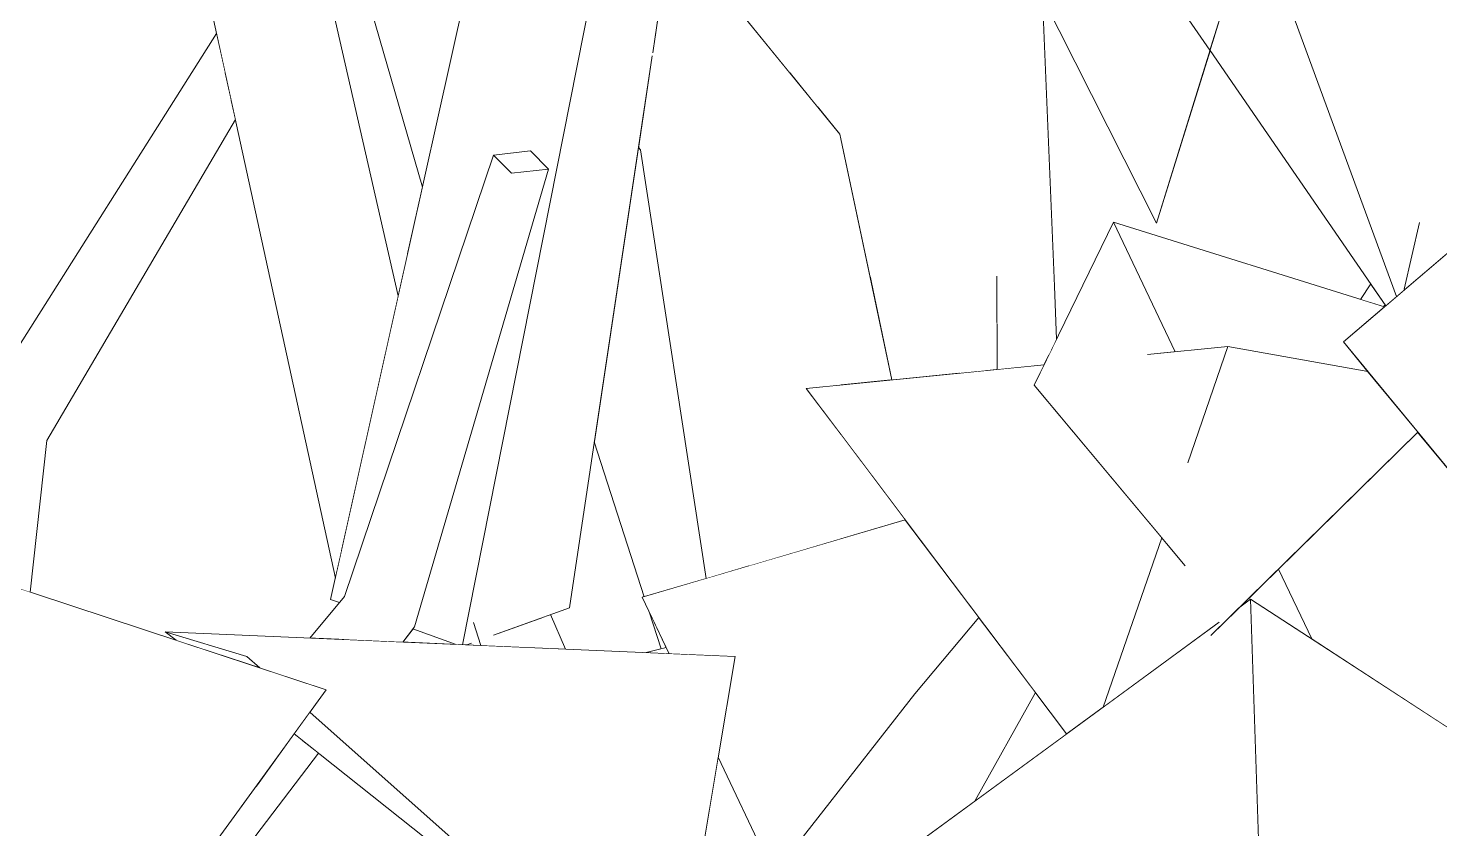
# Model space of a CAD drawing. Header units: millimetres. Extents: x -9413 to 8527, y -300 to 11224.
# Drawn here: x -6467 to -5739, y 2489 to 2902 of the extents above; entities that cross this region are included whole.
import ezdxf

# ---------------------------------------------------------------- set-up
doc = ezdxf.new("R2010")
doc.units = ezdxf.units.MM
doc.header["$MEASUREMENT"] = 0
doc.linetypes.add('Wipeout_Contour', pattern=[1000, 0, -1000])
doc.layers.add('Interior - Furniture', color=7, linetype='Continuous')
doc.layers.add('Interior - Furniture _Pen_No__4', color=7, linetype='Continuous', lineweight=20, true_color=0x029e21)

# ---------------------------------------------------------------- blocks, each defined once
blk = doc.blocks.new('Section Elem_40_6')
at = {"color": 254, "linetype": 'Wipeout_Contour', "lineweight": 0, "ltscale": 45851.87246}
blk.add_wipeout([(-5885.22, 2801.29), (-5857.52, 2890.31), (-5857.6, 2890.43), (-5851.78, 2908.78), (-5764.36, 3189.75), (-5764.42, 3189.82), (-5810.4, 3043.84)], dxfattribs=at).dxf.layer = 'Interior - Furniture'
at = {"color": 254, "linetype": 'Wipeout_Contour', "lineweight": 0, "ltscale": 27110.759928}
blk.add_wipeout([(-6076.23, 3091.06), (-6101.65, 2912.25), (-6074.4, 2878.86), (-6065.22, 3096.51)], dxfattribs=at).dxf.layer = 'Interior - Furniture'
at = {"color": 254, "linetype": 'Wipeout_Contour', "lineweight": 0, "ltscale": 21026.369527}
blk.add_wipeout([(-6499.64, 2694.6), (-6367.29, 2886.06), (-6370.15, 2899.2)], dxfattribs=at).dxf.layer = 'Interior - Furniture'
at = {"color": 254, "linetype": 'Wipeout_Contour', "lineweight": 0, "ltscale": 25551.219673}
blk.add_wipeout([(-5757.46, 2767.25), (-5757.28, 2766.95), (-5743.58, 2778.65), (-5749.61, 2801.58)], dxfattribs=at).dxf.layer = 'Interior - Furniture'
at = {"color": 254, "linetype": 'Wipeout_Contour', "lineweight": 0, "ltscale": 26432.060941}
blk.add_wipeout([(-6033.09, 2773.75), (-6021.85, 2720.42), (-5996.63, 2722.93), (-5986.74, 2773.86)], dxfattribs=at).dxf.layer = 'Interior - Furniture'
at = {"color": 254, "linetype": 'Wipeout_Contour', "lineweight": 0, "ltscale": 25597.76066}
blk.add_wipeout([(-5779.95, 2761.9), (-5768.12, 2758.19), (-5767.31, 2759.25), (-5774.73, 2770.03)], dxfattribs=at).dxf.layer = 'Interior - Furniture'
at = {"color": 254, "linetype": 'Wipeout_Contour', "lineweight": 0, "ltscale": 28002.946955}
blk.add_wipeout([(-6495.38, 2620.39), (-6476.82, 2614.27), (-6457.82, 2689.11), (-6484.61, 2686.9)], dxfattribs=at).dxf.layer = 'Interior - Furniture'
at = {"color": 254, "linetype": 'Wipeout_Contour', "lineweight": 0, "ltscale": 31629.050865}
blk.add_wipeout([(-5822.33, 2622.75), (-5805.19, 2586.69), (-5734.62, 2540.77), (-5691.1, 2621.39), (-5750.44, 2693.4)], dxfattribs=at).dxf.layer = 'Interior - Furniture'
at = {"color": 254, "linetype": 'Wipeout_Contour', "lineweight": 0, "ltscale": 27277.799267}
blk.add_wipeout([(-6322.07, 2587.17), (-6305.76, 2586.46), (-6292.2, 2601.15), (-6304.2, 2608.56)], dxfattribs=at).dxf.layer = 'Interior - Furniture'
at = {"color": 254, "linetype": 'Wipeout_Contour', "lineweight": 0, "ltscale": 20464.053774}
blk.add_wipeout([(-6330.23, 2537.72), (-6351.6, 2508.27), (-6325.94, 2534.32)], dxfattribs=at).dxf.layer = 'Interior - Furniture'
at = {"color": 254, "linetype": 'Wipeout_Contour', "lineweight": 0, "ltscale": 27001.681447}
blk.add_wipeout([(-6074.4, 2878.86), (-6060.04, 2861.27), (-6002.98, 3127.29), (-6065.22, 3096.51)], dxfattribs=at).dxf.layer = 'Interior - Furniture'
at = {"color": 254, "linetype": 'Wipeout_Contour', "lineweight": 0, "ltscale": 20496.536835}
blk.add_wipeout([(-6304.2, 2608.56), (-6218.02, 2827.04), (-6227.38, 2836.38)], dxfattribs=at).dxf.layer = 'Interior - Furniture'
at = {"color": 254, "linetype": 'Wipeout_Contour', "lineweight": 0, "ltscale": 19761.64436}
blk.add_wipeout([(-5986.74, 2773.86), (-5996.63, 2722.93), (-5986.86, 2723.89)], dxfattribs=at).dxf.layer = 'Interior - Furniture'
at = {"color": 254, "linetype": 'Wipeout_Contour', "lineweight": 0, "ltscale": 25572.941497}
blk.add_wipeout([(-5768.12, 2758.19), (-5767.69, 2758.05), (-5766.93, 2758.7), (-5767.31, 2759.25)], dxfattribs=at).dxf.layer = 'Interior - Furniture'
at = {"color": 254, "linetype": 'Wipeout_Contour', "lineweight": 0, "ltscale": 20953.371567}
blk.add_wipeout([(-6457.82, 2689.11), (-6476.82, 2614.27), (-6466.45, 2610.85)], dxfattribs=at).dxf.layer = 'Interior - Furniture'
at = {"color": 254, "linetype": 'Wipeout_Contour', "lineweight": 0, "ltscale": 25529.479063}
blk.add_wipeout([(-5842.33, 2603.09), (-5836.71, 2607.2), (-5805.19, 2586.69), (-5822.33, 2622.75)], dxfattribs=at).dxf.layer = 'Interior - Furniture'
at = {"color": 254, "linetype": 'Wipeout_Contour', "lineweight": 0, "ltscale": 20438.126158}
blk.add_wipeout([(-6305.76, 2586.46), (-6304.53, 2586.41), (-6292.2, 2601.15)], dxfattribs=at).dxf.layer = 'Interior - Furniture'
at = {"color": 254, "linetype": 'Wipeout_Contour', "lineweight": 0, "ltscale": 34164.421796}
blk.add_wipeout([(-6433.08, 2395.98), (-6419.14, 2394.12), (-6317.66, 2527.75), (-6325.94, 2534.32), (-6351.6, 2508.27)], dxfattribs=at).dxf.layer = 'Interior - Furniture'
at = {"color": 254, "linetype": 'Wipeout_Contour', "lineweight": 0, "ltscale": 28033.009889}
blk.add_wipeout([(-6499.64, 2694.6), (-6484.61, 2686.9), (-6365.85, 2879.46), (-6367.29, 2886.06)], dxfattribs=at).dxf.layer = 'Interior - Furniture'
at = {"color": 254, "linetype": 'Wipeout_Contour', "lineweight": 0, "ltscale": 26321.345066}
blk.add_wipeout([(-5986.74, 2773.86), (-5986.86, 2723.89), (-5973.34, 2725.23), (-5968.12, 2771.92)], dxfattribs=at).dxf.layer = 'Interior - Furniture'
at = {"color": 254, "linetype": 'Wipeout_Contour', "lineweight": 0, "ltscale": 50156.791921}
blk.add_wipeout([(-5638.29, 2478.09), (-5836.71, 2607.2), (-5832.17, 2467.91), (-5827.41, 2468.47), (-5801.11, 2428.16), (-5744.79, 2377.73), (-5766.56, 2375.17), (-5744.18, 2340.86)], dxfattribs=at).dxf.layer = 'Interior - Furniture'
at = {"color": 254, "linetype": 'Wipeout_Contour', "lineweight": 0, "ltscale": 27193.768877}
blk.add_wipeout([(-6304.53, 2586.41), (-6275.85, 2585.16), (-6268.12, 2593), (-6292.2, 2601.15)], dxfattribs=at).dxf.layer = 'Interior - Furniture'
at = {"color": 254, "linetype": 'Wipeout_Contour', "lineweight": 0, "ltscale": 87174.395336}
blk.add_wipeout([(-6060.04, 2861.27), (-6048.58, 2847.22), (-6033.09, 2773.75), (-5986.74, 2773.86), (-5987.12, 3003.45), (-5992.3, 3013.73), (-5994.5, 3006.55), (-6017.07, 3011.94), (-6000.04, 3029.08), (-6007.48, 3043.84), (-5987.21, 3057.45), (-5987.34, 3135.02), (-6002.98, 3127.29)], dxfattribs=at).dxf.layer = 'Interior - Furniture'
at = {"color": 254, "linetype": 'Wipeout_Contour', "lineweight": 0, "ltscale": 20984.695666}
blk.add_wipeout([(-6484.61, 2686.9), (-6362.73, 2865.16), (-6365.85, 2879.46)], dxfattribs=at).dxf.layer = 'Interior - Furniture'
at = {"color": 254, "linetype": 'Wipeout_Contour', "lineweight": 0, "ltscale": 20461.22479}
blk.add_wipeout([(-6218.02, 2827.04), (-6304.2, 2608.56), (-6292.2, 2601.15)], dxfattribs=at).dxf.layer = 'Interior - Furniture'
at = {"color": 254, "linetype": 'Wipeout_Contour', "lineweight": 0, "ltscale": 32771.137324}
blk.add_wipeout([(-5937.9, 2768.79), (-5967.55, 2771.87), (-5967.41, 2725.82), (-5943.29, 2728.21), (-5940.97, 2732.98)], dxfattribs=at).dxf.layer = 'Interior - Furniture'
at = {"color": 254, "linetype": 'Wipeout_Contour', "lineweight": 0, "ltscale": 20356.09383}
blk.add_wipeout([(-6268.12, 2593), (-6275.85, 2585.16), (-6274.13, 2585.08)], dxfattribs=at).dxf.layer = 'Interior - Furniture'
at = {"color": 254, "linetype": 'Wipeout_Contour', "lineweight": 0, "ltscale": 19968.515705}
blk.add_wipeout([(-5972.63, 2974.7), (-5987.12, 3003.45), (-5986.74, 2773.86)], dxfattribs=at).dxf.layer = 'Interior - Furniture'
at = {"color": 254, "linetype": 'Wipeout_Contour', "lineweight": 0, "ltscale": 27964.562191}
blk.add_wipeout([(-6484.61, 2686.9), (-6457.82, 2689.11), (-6360.47, 2854.79), (-6362.73, 2865.16)], dxfattribs=at).dxf.layer = 'Interior - Furniture'
at = {"color": 254, "linetype": 'Wipeout_Contour', "lineweight": 0, "ltscale": 20453.708834}
blk.add_wipeout([(-6292.2, 2601.15), (-6198.94, 2829.27), (-6218.02, 2827.04)], dxfattribs=at).dxf.layer = 'Interior - Furniture'
at = {"color": 254, "linetype": 'Wipeout_Contour', "lineweight": 0, "ltscale": 19630.491086}
blk.add_wipeout([(-5937.9, 2768.79), (-5940.97, 2732.98), (-5936.87, 2741.38)], dxfattribs=at).dxf.layer = 'Interior - Furniture'
at = {"color": 254, "linetype": 'Wipeout_Contour', "lineweight": 0, "ltscale": 46184.342228}
blk.add_wipeout([(-5986.74, 2773.86), (-5968.12, 2771.92), (-5967.56, 2773.94), (-5967.55, 2771.87), (-5937.9, 2768.79), (-5944.17, 2918.24), (-5972.63, 2974.7)], dxfattribs=at).dxf.layer = 'Interior - Furniture'
at = {"color": 254, "linetype": 'Wipeout_Contour', "lineweight": 0, "ltscale": 20405.59922}
blk.add_wipeout([(-6198.94, 2829.27), (-6292.2, 2601.15), (-6268.12, 2593)], dxfattribs=at).dxf.layer = 'Interior - Furniture'
at = {"color": 254, "linetype": 'Wipeout_Contour', "lineweight": 0, "ltscale": 59336.191717}
blk.add_wipeout([(-6007.48, 3043.84), (-5885.22, 2801.29), (-5857.68, 2890.55), (-5918.17, 2978.42), (-5901.32, 3046.62), (-5851.93, 2909.2), (-5810.4, 3043.84), (-5764.42, 3189.82), (-5773.27, 3201.06)], dxfattribs=at).dxf.layer = 'Interior - Furniture'
at = {"color": 254, "linetype": 'Wipeout_Contour', "lineweight": 0, "ltscale": 27655.763316}
blk.add_wipeout([(-6301.02, 2948.31), (-6320.74, 2957.6), (-6276.53, 2763.73), (-6271.91, 2784.48)], dxfattribs=at).dxf.layer = 'Interior - Furniture'
at = {"color": 254, "linetype": 'Wipeout_Contour', "lineweight": 0, "ltscale": 27313.965468}
blk.add_wipeout([(-6208.29, 2838.61), (-6227.38, 2836.38), (-6218.02, 2827.04), (-6198.94, 2829.27)], dxfattribs=at).dxf.layer = 'Interior - Furniture'
at = {"color": 254, "linetype": 'Wipeout_Contour', "lineweight": 0, "ltscale": 26288.105255}
blk.add_wipeout([(-5968.12, 2771.92), (-5973.34, 2725.23), (-5967.41, 2725.82), (-5967.56, 2773.94)], dxfattribs=at).dxf.layer = 'Interior - Furniture'
at = {"color": 254, "linetype": 'Wipeout_Contour', "lineweight": 0, "ltscale": 33687.046616}
blk.add_wipeout([(-6237.71, 2595.2), (-6233.89, 2583.33), (-6199.1, 2581.81), (-6202.06, 2597.76), (-6227.31, 2588.62)], dxfattribs=at).dxf.layer = 'Interior - Furniture'
at = {"color": 254, "linetype": 'Wipeout_Contour', "lineweight": 0, "ltscale": 20328.970038}
blk.add_wipeout([(-6268.96, 2591.9), (-6274.13, 2585.08), (-6246.62, 2583.88)], dxfattribs=at).dxf.layer = 'Interior - Furniture'
at = {"color": 254, "linetype": 'Wipeout_Contour', "lineweight": 0, "ltscale": 26333.973861}
blk.add_wipeout([(-5901.32, 3046.62), (-5918.17, 2978.42), (-5857.68, 2890.55), (-5851.93, 2909.2)], dxfattribs=at).dxf.layer = 'Interior - Furniture'
at = {"color": 254, "linetype": 'Wipeout_Contour', "lineweight": 0, "ltscale": 27668.04969}
blk.add_wipeout([(-6320.74, 2957.6), (-6379.56, 2942.36), (-6308.89, 2618.11), (-6305.98, 2631.19)], dxfattribs=at).dxf.layer = 'Interior - Furniture'
at = {"color": 254, "linetype": 'Wipeout_Contour', "lineweight": 0, "ltscale": 20688.56539}
blk.add_wipeout([(-6264.03, 2819.96), (-6301.02, 2948.31), (-6271.91, 2784.48)], dxfattribs=at).dxf.layer = 'Interior - Furniture'
at = {"color": 254, "linetype": 'Wipeout_Contour', "lineweight": 0, "ltscale": 38660.91388}
blk.add_wipeout([(-5767.69, 2758.05), (-5907.4, 2801.82), (-5875.62, 2734.92), (-5848.4, 2737.62), (-5776.28, 2724.76), (-5788.83, 2739.99)], dxfattribs=at).dxf.layer = 'Interior - Furniture'
at = {"color": 254, "linetype": 'Wipeout_Contour', "lineweight": 0, "ltscale": 26866.649156}
blk.add_wipeout([(-6202.06, 2597.76), (-6199.1, 2581.81), (-6190.15, 2581.42), (-6197.83, 2599.29)], dxfattribs=at).dxf.layer = 'Interior - Furniture'
at = {"color": 254, "linetype": 'Wipeout_Contour', "lineweight": 0, "ltscale": 27013.34158}
blk.add_wipeout([(-6238.66, 2584.52), (-6241.07, 2583.64), (-6237.46, 2583.48), (-6238.09, 2589.86)], dxfattribs=at).dxf.layer = 'Interior - Furniture'
at = {"layer": 'Interior - Furniture _Pen_No__4', "linetype": 'Continuous'}
for p, q in [((-6499.64, 2694.6), (-6370.15, 2899.2)), ((-6457.82, 2689.11), (-6360.47, 2854.79))]:
    blk.add_line(p, q, dxfattribs=at)
at = {"color": 254, "linetype": 'Wipeout_Contour', "lineweight": 0, "ltscale": 57764.04401}
blk.add_wipeout([(-5802.79, 3066.21), (-5834.83, 2963.25), (-5761.39, 2763.43), (-5757.28, 2766.95), (-5757.46, 2767.25), (-5749.61, 2801.58), (-5743.58, 2778.65), (-5710.71, 2806.74), (-5612.14, 2978.42)], dxfattribs=at).dxf.layer = 'Interior - Furniture'
at = {"color": 254, "linetype": 'Wipeout_Contour', "lineweight": 0, "ltscale": 20669.2518}
blk.add_wipeout([(-6320.74, 2957.6), (-6305.98, 2631.19), (-6276.53, 2763.73)], dxfattribs=at).dxf.layer = 'Interior - Furniture'
at = {"color": 254, "linetype": 'Wipeout_Contour', "lineweight": 0, "ltscale": 38934.786655}
blk.add_wipeout([(-5907.4, 2801.82), (-5948.38, 2717.76), (-5870.48, 2624.44), (-5869.15, 2677.61), (-5889.84, 2733.51), (-5875.62, 2734.92)], dxfattribs=at).dxf.layer = 'Interior - Furniture'
at = {"color": 254, "linetype": 'Wipeout_Contour', "lineweight": 0, "ltscale": 27008.79485}
blk.add_wipeout([(-6238.09, 2589.86), (-6237.46, 2583.48), (-6233.89, 2583.33), (-6237.71, 2595.2)], dxfattribs=at).dxf.layer = 'Interior - Furniture'
at = {"layer": 'Interior - Furniture _Pen_No__4', "linetype": 'Continuous'}
for p, q in [((-5885.22, 2801.29), (-6007.48, 3043.84)), ((-5937.9, 2768.79), (-5944.17, 2918.24)), ((-5936.87, 2741.38), (-5937.9, 2768.79))]:
    blk.add_line(p, q, dxfattribs=at)
at = {"color": 254, "linetype": 'Wipeout_Contour', "lineweight": 0, "ltscale": 27226.056374}
blk.add_wipeout([(-6243.31, 2583.74), (-6243.25, 2583.74), (-6118.71, 3070.05), (-6150.3, 3054.43)], dxfattribs=at).dxf.layer = 'Interior - Furniture'
at = {"color": 254, "linetype": 'Wipeout_Contour', "lineweight": 0, "ltscale": 32393.325262}
blk.add_wipeout([(-5851.78, 2908.78), (-5857.6, 2890.43), (-5766.93, 2758.7), (-5761.39, 2763.43), (-5834.83, 2963.25)], dxfattribs=at).dxf.layer = 'Interior - Furniture'
at = {"layer": 'Interior - Furniture _Pen_No__4', "linetype": 'Continuous'}
for p, q in [((-5885.22, 2801.29), (-5810.4, 3043.84)), ((-5857.68, 2890.55), (-5918.17, 2978.42)), ((-5857.52, 2890.31), (-5885.22, 2801.29))]:
    blk.add_line(p, q, dxfattribs=at)
at = {"color": 254, "linetype": 'Wipeout_Contour', "lineweight": 0, "ltscale": 81292.973399}
blk.add_wipeout([(-6118.71, 3070.05), (-6243.25, 2583.74), (-6241.07, 2583.64), (-6238.66, 2584.52), (-6238.09, 2589.86), (-6237.71, 2595.2), (-6227.31, 2588.62), (-6188.16, 2602.79), (-6145.42, 2887.64), (-6145.92, 2889.44), (-6145.17, 2889.29), (-6118, 3070.41)], dxfattribs=at).dxf.layer = 'Interior - Furniture'
at = {"color": 254, "linetype": 'Wipeout_Contour', "lineweight": 0, "ltscale": 18900.292248}
blk.add_wipeout([(-5607.8, 2520.29), (-5680.34, 2832.7), (-5788.83, 2739.99)], dxfattribs=at).dxf.layer = 'Interior - Furniture'
at = {"layer": 'Interior - Furniture _Pen_No__4', "linetype": 'Continuous'}
for p, q in [((-5834.83, 2963.25), (-5761.39, 2763.43)), ((-5766.93, 2758.7), (-5857.6, 2890.43)), ((-5767.69, 2758.05), (-5907.4, 2801.82)), ((-5757.46, 2767.25), (-5749.61, 2801.6)), ((-5779.95, 2761.9), (-5774.73, 2770.03)), ((-5757.28, 2766.95), (-5757.46, 2767.25)), ((-5768.12, 2758.19), (-5767.31, 2759.25))]:
    blk.add_line(p, q, dxfattribs=at)
at = {"color": 254, "linetype": 'Wipeout_Contour', "lineweight": 0, "ltscale": 34393.797644}
blk.add_wipeout([(-6311.34, 2607.1), (-6151.01, 3054.08), (-6160.04, 3049.61), (-6176.96, 3065.4), (-6207.65, 3073.63)], dxfattribs=at).dxf.layer = 'Interior - Furniture'
at = {"color": 254, "linetype": 'Wipeout_Contour', "lineweight": 0, "ltscale": 81775.037368}
blk.add_wipeout([(-6311.34, 2607.1), (-6306.78, 2605.47), (-6304.2, 2608.56), (-6227.38, 2836.38), (-6208.29, 2838.61), (-6198.94, 2829.27), (-6268.12, 2593), (-6268.96, 2591.9), (-6246.62, 2583.88), (-6243.31, 2583.74), (-6150.3, 3054.43), (-6151.01, 3054.08)], dxfattribs=at).dxf.layer = 'Interior - Furniture'
at = {"layer": 'Interior - Furniture _Pen_No__4', "linetype": 'Continuous'}
for p, q in [((-6276.53, 2763.73), (-6320.74, 2957.6)), ((-6264.03, 2819.96), (-6301.02, 2948.31)), ((-6304.2, 2608.56), (-6227.38, 2836.38)), ((-6208.29, 2838.61), (-6227.38, 2836.38)), ((-6227.38, 2836.38), (-6218.02, 2827.04)), ((-6198.94, 2829.27), (-6208.29, 2838.61)), ((-6218.02, 2827.04), (-6198.94, 2829.27))]:
    blk.add_line(p, q, dxfattribs=at)
at = {"color": 254, "linetype": 'Wipeout_Contour', "lineweight": 0, "ltscale": 26790.479176}
blk.add_wipeout([(-6151.51, 2839.15), (-6117.67, 2617.89), (-6095.55, 2624.41), (-6100.29, 2828.51)], dxfattribs=at).dxf.layer = 'Interior - Furniture'
at = {"color": 254, "linetype": 'Wipeout_Contour', "lineweight": 0, "ltscale": 41673.689}
blk.add_wipeout([(-6529.38, 2631.61), (-6519.05, 2583.54), (-6475.4, 2545.45), (-6503.12, 2509.48), (-6468.28, 2347.46), (-6313.73, 2560.47)], dxfattribs=at).dxf.layer = 'Interior - Furniture'
at = {"color": 254, "linetype": 'Wipeout_Contour', "lineweight": 0, "ltscale": 19995.174334}
blk.add_wipeout([(-6147.01, 2600.72), (-6140.82, 2581.56), (-6138.22, 2582.2)], dxfattribs=at).dxf.layer = 'Interior - Furniture'
at = {"layer": 'Interior - Furniture _Pen_No__4', "linetype": 'Continuous'}
for p, q in [((-6311.34, 2607.1), (-6207.65, 3073.63)), ((-6308.89, 2618.11), (-6379.56, 2942.36)), ((-6466.45, 2610.85), (-6457.82, 2689.11)), ((-6311.34, 2607.1), (-6306.78, 2605.47))]:
    blk.add_line(p, q, dxfattribs=at)
at = {"color": 254, "linetype": 'Wipeout_Contour', "lineweight": 0, "ltscale": 20327.95064}
blk.add_wipeout([(-6152.47, 2840.7), (-6152.51, 2840.43), (-6151.51, 2839.15)], dxfattribs=at).dxf.layer = 'Interior - Furniture'
at = {"color": 254, "linetype": 'Wipeout_Contour', "lineweight": 0, "ltscale": 19979.586361}
blk.add_wipeout([(-6074.23, 2630.7), (-6100.29, 2828.51), (-6095.55, 2624.41)], dxfattribs=at).dxf.layer = 'Interior - Furniture'
at = {"color": 254, "linetype": 'Wipeout_Contour', "lineweight": 0, "ltscale": 47443.990913}
blk.add_wipeout([(-6102.7, 2577.61), (-6396.69, 2590.42), (-6354.52, 2577.61), (-6347.9, 2571.74), (-6313.73, 2560.47), (-6322.13, 2548.89), (-6135.14, 2383.01)], dxfattribs=at).dxf.layer = 'Interior - Furniture'
at = {"layer": 'Interior - Furniture _Pen_No__4', "linetype": 'Continuous'}
for p, q in [((-6268.12, 2593), (-6198.94, 2829.27)), ((-6322.07, 2587.17), (-6304.2, 2608.56)), ((-6227.33, 2588.62), (-6188.16, 2602.79)), ((-6274.13, 2585.08), (-6268.12, 2593)), ((-6233.89, 2583.33), (-6237.71, 2595.22)), ((-6190.15, 2581.42), (-6197.83, 2599.29)), ((-6268.96, 2591.9), (-6246.62, 2583.88)), ((-6241.07, 2583.64), (-6238.64, 2584.52))]:
    blk.add_line(p, q, dxfattribs=at)
at = {"color": 254, "linetype": 'Wipeout_Contour', "lineweight": 0, "ltscale": 46526.20215}
blk.add_wipeout([(-6100.29, 2828.51), (-6074.23, 2630.7), (-6048.09, 2638.4), (-6048.22, 2692.42), (-6066.02, 2716.05), (-6048.28, 2717.8), (-6048.58, 2847.22)], dxfattribs=at).dxf.layer = 'Interior - Furniture'
at = {"color": 254, "linetype": 'Wipeout_Contour', "lineweight": 0, "ltscale": 27502.236868}
blk.add_wipeout([(-6396.69, 2590.42), (-6391.11, 2586), (-6347.9, 2571.74), (-6354.52, 2577.61)], dxfattribs=at).dxf.layer = 'Interior - Furniture'
at = {"color": 254, "linetype": 'Wipeout_Contour', "lineweight": 0, "ltscale": 19983.986382}
blk.add_wipeout([(-6138.22, 2582.2), (-6148.63, 2579.62), (-6136.75, 2579.1)], dxfattribs=at).dxf.layer = 'Interior - Furniture'
at = {"color": 254, "linetype": 'Wipeout_Contour', "lineweight": 0, "ltscale": 20217.996027}
blk.add_wipeout([(-6322.13, 2548.89), (-6330.23, 2537.72), (-6135.14, 2383.01)], dxfattribs=at).dxf.layer = 'Interior - Furniture'
at = {"layer": 'Interior - Furniture _Pen_No__4', "linetype": 'Continuous'}
for p, q in [((-6313.73, 2560.47), (-6529.38, 2631.61)), ((-6354.52, 2577.61), (-6396.69, 2590.42)), ((-6396.69, 2590.42), (-6391.11, 2586)), ((-6347.9, 2571.74), (-6354.52, 2577.61)), ((-6468.28, 2347.46), (-6313.73, 2560.47)), ((-6419.14, 2394.12), (-6317.66, 2527.75))]:
    blk.add_line(p, q, dxfattribs=at)
at = {"color": 254, "linetype": 'Wipeout_Contour', "lineweight": 0, "ltscale": 33855.961141}
blk.add_wipeout([(-6145.42, 2887.64), (-6152.47, 2840.7), (-6151.51, 2839.15), (-6100.29, 2828.51), (-6145.92, 2889.44)], dxfattribs=at).dxf.layer = 'Interior - Furniture'
at = {"color": 254, "linetype": 'Wipeout_Contour', "lineweight": 0, "ltscale": 19923.232627}
blk.add_wipeout([(-6021.85, 2720.42), (-6048.58, 2847.22), (-6048.28, 2717.8)], dxfattribs=at).dxf.layer = 'Interior - Furniture'
at = {"color": 254, "linetype": 'Wipeout_Contour', "lineweight": 0, "ltscale": 19790.424839}
blk.add_wipeout([(-6014.9, 2648.19), (-6048.22, 2692.42), (-6048.09, 2638.4)], dxfattribs=at).dxf.layer = 'Interior - Furniture'
at = {"color": 254, "linetype": 'Wipeout_Contour', "lineweight": 0, "ltscale": 45862.796813}
blk.add_wipeout([(-6131.83, 2402.83), (-6132.03, 2401.62), (-6082.22, 2464.17), (-6082.67, 2465.11), (-5976.88, 2597.72), (-5976.95, 2597.82), (-6009.91, 2558.29)], dxfattribs=at).dxf.layer = 'Interior - Furniture'
at = {"color": 254, "linetype": 'Wipeout_Contour', "lineweight": 0, "ltscale": 27098.323865}
blk.add_wipeout([(-6145.92, 2889.44), (-6100.29, 2828.51), (-6143.92, 2897.64), (-6145.17, 2889.29)], dxfattribs=at).dxf.layer = 'Interior - Furniture'
at = {"color": 254, "linetype": 'Wipeout_Contour', "lineweight": 0, "ltscale": 82714.918906}
blk.add_wipeout([(-5853.02, 2595.26), (-6013.08, 2478.09), (-5824.62, 2236.62), (-5828.9, 2367.84), (-5841.98, 2423.87), (-5879.41, 2462.36), (-5851.72, 2465.62), (-5854.03, 2475.53), (-5843.97, 2466.53), (-5832.17, 2467.91), (-5836.71, 2607.2), (-5842.33, 2603.09), (-5857.17, 2588.5)], dxfattribs=at).dxf.layer = 'Interior - Furniture'
at = {"color": 254, "linetype": 'Wipeout_Contour', "lineweight": 0, "ltscale": 19761.833695}
blk.add_wipeout([(-6131.83, 2402.83), (-6082.79, 2465.36), (-6111.37, 2525.61)], dxfattribs=at).dxf.layer = 'Interior - Furniture'
at = {"color": 254, "linetype": 'Wipeout_Contour', "lineweight": 0, "ltscale": 27011.221607}
blk.add_wipeout([(-6143.92, 2897.64), (-6100.29, 2828.51), (-6048.58, 2847.22), (-6135.51, 2953.72)], dxfattribs=at).dxf.layer = 'Interior - Furniture'
at = {"color": 254, "linetype": 'Wipeout_Contour', "lineweight": 0, "ltscale": 57768.236874}
blk.add_wipeout([(-5912.71, 2551.56), (-5853.02, 2595.26), (-5857.17, 2588.5), (-5750.44, 2693.4), (-5776.28, 2724.76), (-5848.4, 2737.62), (-5869.15, 2677.61), (-5870.48, 2624.44), (-5882.53, 2638.87)], dxfattribs=at).dxf.layer = 'Interior - Furniture'
at = {"color": 254, "linetype": 'Wipeout_Contour', "lineweight": 0, "ltscale": 19408.435464}
blk.add_wipeout([(-5947.75, 2559.06), (-5978.73, 2503.23), (-5931.66, 2537.7)], dxfattribs=at).dxf.layer = 'Interior - Furniture'
at = {"layer": 'Interior - Furniture _Pen_No__4', "linetype": 'Continuous'}
for p, q in [((-6145.18, 2889.27), (-6118, 3070.41)), ((-6048.58, 2847.22), (-6135.51, 2953.72)), ((-5788.83, 2739.99), (-5680.34, 2832.7)), ((-5607.8, 2520.29), (-5788.83, 2739.99)), ((-5822.33, 2622.75), (-5805.19, 2586.69)), ((-5842.33, 2603.09), (-5836.71, 2607.2)), ((-5638.29, 2478.09), (-5836.71, 2607.2)), ((-5836.71, 2607.2), (-5832.17, 2467.91))]:
    blk.add_line(p, q, dxfattribs=at)
at = {"color": 254, "linetype": 'Wipeout_Contour', "lineweight": 0, "ltscale": 33620.652022}
blk.add_wipeout([(-6152.51, 2840.43), (-6175.32, 2688.37), (-6149.52, 2608.5), (-6117.67, 2617.89), (-6151.51, 2839.15)], dxfattribs=at).dxf.layer = 'Interior - Furniture'
at = {"layer": 'Interior - Furniture _Pen_No__4', "linetype": 'Continuous'}
blk.add_line((-6151.51, 2839.15), (-6152.51, 2840.43), dxfattribs=at)
at = {"color": 254, "linetype": 'Wipeout_Contour', "lineweight": 0, "ltscale": 52758.976973}
blk.add_wipeout([(-6150.55, 2608.2), (-6136.75, 2579.1), (-6102.7, 2577.61), (-6111.37, 2525.61), (-6082.79, 2465.36), (-6009.91, 2558.29), (-5976.95, 2597.82), (-6014.9, 2648.19)], dxfattribs=at).dxf.layer = 'Interior - Furniture'
at = {"layer": 'Interior - Furniture _Pen_No__4', "linetype": 'Continuous'}
for p, q in [((-6243.31, 2583.74), (-6150.3, 3054.43)), ((-6188.16, 2602.79), (-6145.42, 2887.66)), ((-6117.67, 2617.89), (-6151.51, 2839.15)), ((-6149.52, 2608.5), (-6175.32, 2688.37)), ((-6136.75, 2579.1), (-6150.55, 2608.2)), ((-6140.82, 2581.56), (-6147.01, 2600.72)), ((-6102.7, 2577.61), (-6396.69, 2590.42)), ((-6148.63, 2579.62), (-6138.22, 2582.2)), ((-6135.14, 2383.01), (-6102.7, 2577.61)), ((-6135.14, 2383.01), (-6322.13, 2548.89)), ((-6330.23, 2537.72), (-6135.14, 2383.01))]:
    blk.add_line(p, q, dxfattribs=at)
at = {"color": 254, "linetype": 'Wipeout_Contour', "lineweight": 0, "ltscale": 45525.676305}
blk.add_wipeout([(-5976.88, 2597.72), (-6082.67, 2465.11), (-6044.52, 2384.69), (-6001.16, 2462.82), (-6013.08, 2478.09), (-5978.73, 2503.23), (-5947.75, 2559.06)], dxfattribs=at).dxf.layer = 'Interior - Furniture'
at = {"layer": 'Interior - Furniture _Pen_No__4', "linetype": 'Continuous'}
blk.add_line((-6082.79, 2465.36), (-6111.37, 2525.61), dxfattribs=at)
at = {"color": 254, "linetype": 'Wipeout_Contour', "lineweight": 0, "ltscale": 39065.518119}
blk.add_wipeout([(-5943.29, 2728.21), (-6066.02, 2716.05), (-5931.66, 2537.7), (-5912.71, 2551.56), (-5882.53, 2638.87), (-5948.38, 2717.76)], dxfattribs=at).dxf.layer = 'Interior - Furniture'
at = {"layer": 'Interior - Furniture _Pen_No__4', "linetype": 'Continuous'}
for p, q in [((-6021.85, 2720.42), (-6048.58, 2847.22)), ((-5948.38, 2717.76), (-5907.4, 2801.82)), ((-5967.41, 2725.82), (-5967.56, 2774)), ((-6066.02, 2716.05), (-5943.29, 2728.21)), ((-5931.66, 2537.7), (-6066.02, 2716.05)), ((-6150.55, 2608.2), (-6014.9, 2648.19)), ((-5882.53, 2638.87), (-5912.71, 2551.56)), ((-6013.08, 2478.09), (-5853, 2595.28)), ((-6009.91, 2558.29), (-5976.95, 2597.82)), ((-6131.83, 2402.83), (-6009.91, 2558.29)), ((-5947.75, 2559.06), (-5978.73, 2503.23))]:
    blk.add_line(p, q, dxfattribs=at)
at = {"color": 254, "linetype": 'Wipeout_Contour', "lineweight": 0, "ltscale": 19401.937905}
blk.add_wipeout([(-5848.4, 2737.62), (-5889.84, 2733.51), (-5869.15, 2677.61)], dxfattribs=at).dxf.layer = 'Interior - Furniture'
at = {"layer": 'Interior - Furniture _Pen_No__4', "linetype": 'Continuous'}
for p, q in [((-5907.4, 2801.82), (-5875.62, 2734.92)), ((-5889.85, 2733.51), (-5848.4, 2737.62)), ((-5848.4, 2737.62), (-5869.15, 2677.59)), ((-5776.28, 2724.76), (-5848.4, 2737.62)), ((-5870.48, 2624.43), (-5948.38, 2717.76)), ((-5857.2, 2588.47), (-5750.44, 2693.4))]:
    blk.add_line(p, q, dxfattribs=at)

msp = doc.modelspace()

# ---------------------------------------------------------------- block references
at = {"layer": 'Interior - Furniture'}
msp.add_blockref('Section Elem_40_6', (0, 0), dxfattribs=at)

doc.saveas('drawing.dxf')
